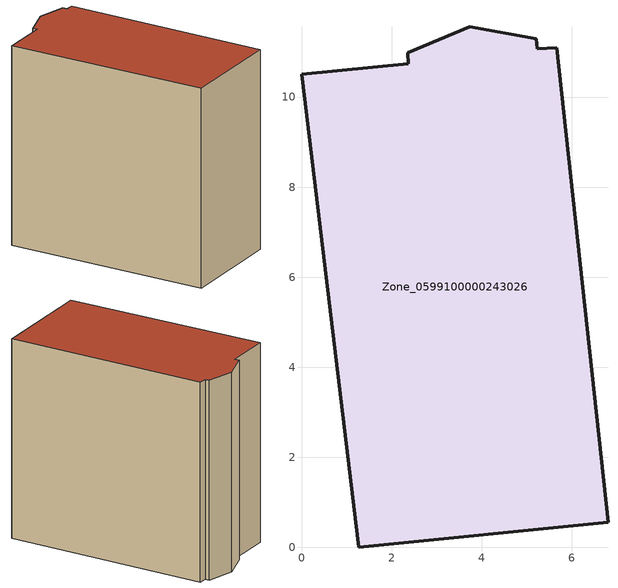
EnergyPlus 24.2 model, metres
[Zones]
Zone_0599100000243026
 floor ground (C_G): 2.36,10.98 3.74,11.56 5.22,11.3 5.24,11.07 5.67,11.1 6.81,0.55 1.27,0 0,10.51 2.37,10.74 z0
 wall outside (C_F): 1.27,0 6.81,0.55 5.67,11.1 5.24,11.07 5.22,11.3 3.74,11.56 2.36,10.98 2.37,10.74 0,10.51 1.27,0 z0:10.54
 roof outside (C_R): 3.74,11.56 2.36,10.98 2.37,10.74 0,10.51 1.27,0 6.81,0.55 5.67,11.1 5.24,11.07 5.22,11.3 z10.54
[BUILDING]
Pand.0599100000243026: North Axis=0; Terrain=City; Loads Convergence Tolerance Value=0.04; Temperature Convergence Tolerance Value=0.4; Solar Distribution=FullExterior; Maximum Number of Warmup Days=25; Minimum Number of Warmup Days=1
[Site:Location]
Rotterdam.The.Hague.AP_ZH_NLD Design_Conditions: Latitude=51.96; Longitude=4.45; Time Zone=1; Elevation=-4.5
[SITE:GROUNDTEMPERATURE:BUILDINGSURFACE]
18, 18, 18, 18, 18, 18, 18, 18, 18, 18, 18, 18
[MATERIAL] Thermal Absorptance=0.9; Solar Absorptance=0.7; Visible Absorptance=0.7
Name | Roughness | Thickness | Conductivity | Density | Specific Heat
G.TI.1946 | MediumSmooth | 0.15 | 1 | 540 | 1210
F.TI.1946 | Rough | 0.3 | 0.857143 | 1920 | 840
R.TI.1946 | MediumRough | 0.2 | 0.1 | 1500 | 1000
[CONSTRUCTION]
C_G: G.TI.1946
C_F: F.TI.1946
C_R: R.TI.1946
[ZONE]
Zone_0599100000243026: Type=1; Multiplier=1; Ceiling Height=Autocalculate; Volume=Autocalculate; Floor Area=autocalculate; Part of Total Floor Area=Yes
[ZONEINFILTRATION:DESIGNFLOWRATE]
Infil_Zone_0599100000243026: Zone or ZoneList or Space or SpaceList=Zone_0599100000243026; Schedule=AlwaysOn; Design Flow Rate Calculation Method=Flow/Area; Flow Rate per Floor Area=0.003; Constant Term Coefficient=1; Temperature Term Coefficient=0; Velocity Term Coefficient=0; Velocity Squared Term Coefficient=0
[HVACTEMPLATE:ZONE:IDEALLOADSAIRSYSTEM]
Zone_0599100000243026: Maximum Heating Supply Air Temperature=50; Minimum Cooling Supply Air Temperature=13; Maximum Heating Supply Air Humidity Ratio=0.0156; Minimum Cooling Supply Air Humidity Ratio=0.0077; Heating Limit=NoLimit; Cooling Limit=NoLimit; Dehumidification Control Type=ConstantSensibleHeatRatio; Cooling Sensible Heat Ratio=0.7; Dehumidification Setpoint=60; Humidification Control Type=None; Humidification Setpoint=30; Outdoor Air Method=None; Outdoor Air Flow Rate per Person=0.00944; Outdoor Air Flow Rate per Zone Floor Area=0; Outdoor Air Flow Rate per Zone=0; Demand Controlled Ventilation Type=None; Outdoor Air Economizer Type=NoEconomizer; Heat Recovery Type=None; Sensible Heat Recovery Effectiveness=0.7; Latent Heat Recovery Effectiveness=0.65
[ZONECONTROL:THERMOSTAT]
ThermostatControl_Zone_0599100000243026: Zone or ZoneList=Zone_0599100000243026; Control Type Schedule=DualSetpointControlType; Control 1=Thermostat_Zone_0599100000243026; Temperature Difference Between Cutout And Setpoint=0
[THERMOSTATSETPOINT:DUALSETPOINT]
Thermostat_Zone_0599100000243026: Heating Setpoint Temperature Schedule=HeatingSetpoint_Zone_0599100000243026; Cooling Setpoint Temperature Schedule=CoolingSetpoint_Zone_0599100000243026
[SCHEDULE:COMPACT]
HeatingSetpoint_Zone_0599100000243026: Through: 12/31, For: AllDays, Until: 24:00, 21
CoolingSetpoint_Zone_0599100000243026: Through: 12/31, For: AllDays, Until: 24:00, 24
DualSetpointControlType: Through: 12/31, For: AllDays, Until: 24:00, 4
AlwaysOn: Through: 12/31, For: AllDays, Until: 24:00, 1
